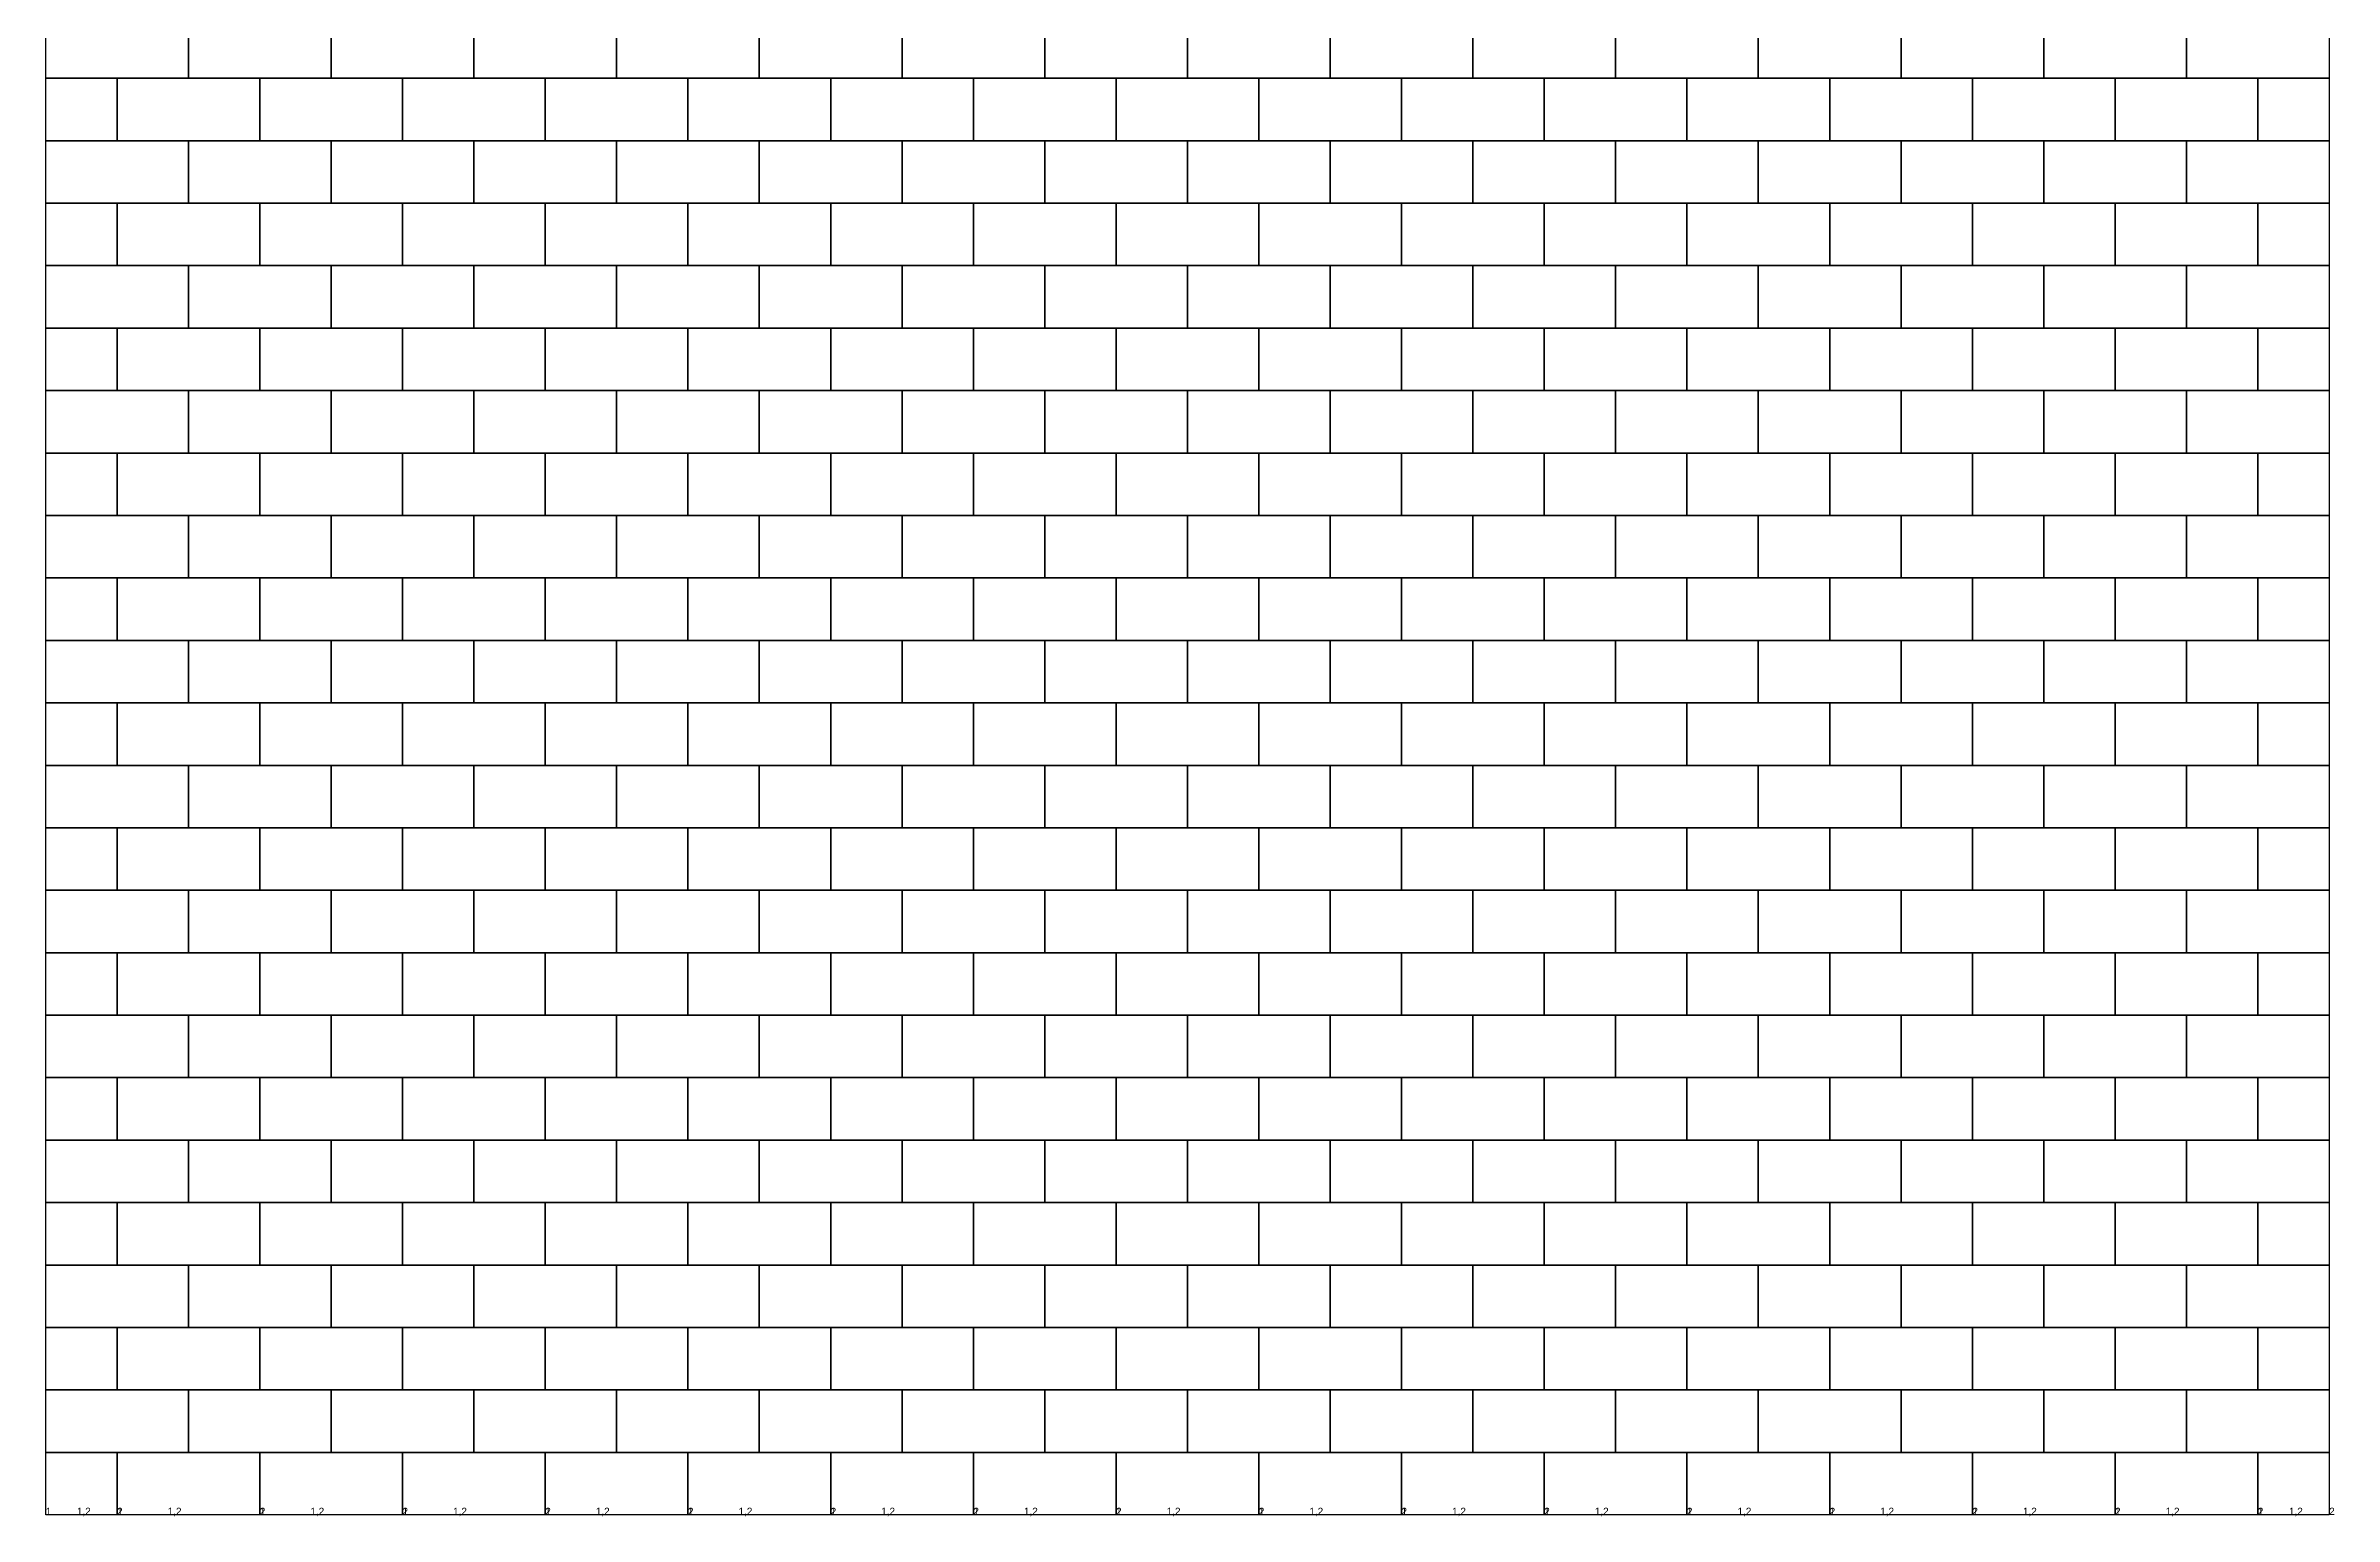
# Model space of a CAD drawing. Header units: inches. Extents: x 11.4 to 75.5, y 10.5 to 94.5.
# Drawn here: x 11.4 to 75.5, y 10.5 to 51.7 of the extents above; entities that cross this region are included whole.
import ezdxf

# ---------------------------------------------------------------- set-up
doc = ezdxf.new("R2010")
doc.units = ezdxf.units.IN
doc.header["$MEASUREMENT"] = 0
doc.styles.get("Standard").update_dxf_attribs({"font": 'arial.ttf'})

# ---------------------------------------------------------------- blocks, each defined once
blk = doc.blocks.new('block2')
blk.add_lwpolyline([(13.365, 12.252), (17.365, 12.252), (17.365, 10.502), (13.365, 10.502)], close=True)
for tag, p in [('PR', (13.365, 10.502)), ('CONTACT1', (14.782, 10.502)), ('LC', (17.365, 10.502))]:
    blk.add_attdef(tag, p, '', height=0.2)
blk = doc.blocks.new('block4')
blk.add_lwpolyline([(7.365, 12.252), (9.365, 12.252), (9.365, 10.502), (7.365, 10.502)], close=True)
for tag, p in [('1', (7.365, 10.502)), ('1,2', (8.238, 10.502)), ('2', (9.365, 10.502))]:
    blk.add_attdef(tag, p, '', height=0.2)

msp = doc.modelspace()

# ---------------------------------------------------------------- linework, layer by layer
for points in [[(11.365, 52.502), (15.365, 52.502), (15.365, 50.752), (11.365, 50.752)], [(15.365, 52.502), (19.365, 52.502), (19.365, 50.752), (15.365, 50.752)], [(19.365, 52.502), (23.365, 52.502), (23.365, 50.752), (19.365, 50.752)], [(23.365, 52.502), (27.365, 52.502), (27.365, 50.752), (23.365, 50.752)], [(27.365, 52.502), (31.365, 52.502), (31.365, 50.752), (27.365, 50.752)], [(31.365, 52.502), (35.365, 52.502), (35.365, 50.752), (31.365, 50.752)], [(35.365, 52.502), (39.365, 52.502), (39.365, 50.752), (35.365, 50.752)], [(39.365, 52.502), (43.365, 52.502), (43.365, 50.752), (39.365, 50.752)], [(43.365, 52.502), (47.365, 52.502), (47.365, 50.752), (43.365, 50.752)], [(47.365, 52.502), (51.365, 52.502), (51.365, 50.752), (47.365, 50.752)], [(51.365, 52.502), (55.365, 52.502), (55.365, 50.752), (51.365, 50.752)], [(55.365, 52.502), (59.365, 52.502), (59.365, 50.752), (55.365, 50.752)], [(59.365, 52.502), (63.365, 52.502), (63.365, 50.752), (59.365, 50.752)], [(63.365, 52.502), (67.365, 52.502), (67.365, 50.752), (63.365, 50.752)], [(67.365, 52.502), (71.365, 52.502), (71.365, 50.752), (67.365, 50.752)], [(71.365, 52.502), (75.365, 52.502), (75.365, 50.752), (71.365, 50.752)], [(11.365, 50.752), (13.365, 50.752), (13.365, 49.002), (11.365, 49.002)], [(13.365, 50.752), (17.365, 50.752), (17.365, 49.002), (13.365, 49.002)], [(17.365, 50.752), (21.365, 50.752), (21.365, 49.002), (17.365, 49.002)], [(21.365, 50.752), (25.365, 50.752), (25.365, 49.002), (21.365, 49.002)], [(25.365, 50.752), (29.365, 50.752), (29.365, 49.002), (25.365, 49.002)], [(29.365, 50.752), (33.365, 50.752), (33.365, 49.002), (29.365, 49.002)], [(33.365, 50.752), (37.365, 50.752), (37.365, 49.002), (33.365, 49.002)], [(37.365, 50.752), (41.365, 50.752), (41.365, 49.002), (37.365, 49.002)], [(41.365, 50.752), (45.365, 50.752), (45.365, 49.002), (41.365, 49.002)], [(45.365, 50.752), (49.365, 50.752), (49.365, 49.002), (45.365, 49.002)], [(49.365, 50.752), (53.365, 50.752), (53.365, 49.002), (49.365, 49.002)], [(53.365, 50.752), (57.365, 50.752), (57.365, 49.002), (53.365, 49.002)], [(57.365, 50.752), (61.365, 50.752), (61.365, 49.002), (57.365, 49.002)], [(61.365, 50.752), (65.365, 50.752), (65.365, 49.002), (61.365, 49.002)], [(65.365, 50.752), (69.365, 50.752), (69.365, 49.002), (65.365, 49.002)], [(69.365, 50.752), (73.365, 50.752), (73.365, 49.002), (69.365, 49.002)], [(73.365, 50.752), (75.365, 50.752), (75.365, 49.002), (73.365, 49.002)], [(11.365, 49.002), (15.365, 49.002), (15.365, 47.252), (11.365, 47.252)], [(15.365, 49.002), (19.365, 49.002), (19.365, 47.252), (15.365, 47.252)], [(19.365, 49.002), (23.365, 49.002), (23.365, 47.252), (19.365, 47.252)], [(23.365, 49.002), (27.365, 49.002), (27.365, 47.252), (23.365, 47.252)], [(27.365, 49.002), (31.365, 49.002), (31.365, 47.252), (27.365, 47.252)], [(31.365, 49.002), (35.365, 49.002), (35.365, 47.252), (31.365, 47.252)], [(35.365, 49.002), (39.365, 49.002), (39.365, 47.252), (35.365, 47.252)], [(39.365, 49.002), (43.365, 49.002), (43.365, 47.252), (39.365, 47.252)], [(43.365, 49.002), (47.365, 49.002), (47.365, 47.252), (43.365, 47.252)], [(47.365, 49.002), (51.365, 49.002), (51.365, 47.252), (47.365, 47.252)], [(51.365, 49.002), (55.365, 49.002), (55.365, 47.252), (51.365, 47.252)], [(55.365, 49.002), (59.365, 49.002), (59.365, 47.252), (55.365, 47.252)], [(59.365, 49.002), (63.365, 49.002), (63.365, 47.252), (59.365, 47.252)], [(63.365, 49.002), (67.365, 49.002), (67.365, 47.252), (63.365, 47.252)], [(67.365, 49.002), (71.365, 49.002), (71.365, 47.252), (67.365, 47.252)], [(71.365, 49.002), (75.365, 49.002), (75.365, 47.252), (71.365, 47.252)], [(11.365, 47.252), (13.365, 47.252), (13.365, 45.502), (11.365, 45.502)], [(13.365, 47.252), (17.365, 47.252), (17.365, 45.502), (13.365, 45.502)], [(17.365, 47.252), (21.365, 47.252), (21.365, 45.502), (17.365, 45.502)], [(21.365, 47.252), (25.365, 47.252), (25.365, 45.502), (21.365, 45.502)], [(25.365, 47.252), (29.365, 47.252), (29.365, 45.502), (25.365, 45.502)], [(29.365, 47.252), (33.365, 47.252), (33.365, 45.502), (29.365, 45.502)], [(33.365, 47.252), (37.365, 47.252), (37.365, 45.502), (33.365, 45.502)], [(37.365, 47.252), (41.365, 47.252), (41.365, 45.502), (37.365, 45.502)], [(41.365, 47.252), (45.365, 47.252), (45.365, 45.502), (41.365, 45.502)], [(45.365, 47.252), (49.365, 47.252), (49.365, 45.502), (45.365, 45.502)], [(49.365, 47.252), (53.365, 47.252), (53.365, 45.502), (49.365, 45.502)], [(53.365, 47.252), (57.365, 47.252), (57.365, 45.502), (53.365, 45.502)], [(57.365, 47.252), (61.365, 47.252), (61.365, 45.502), (57.365, 45.502)], [(61.365, 47.252), (65.365, 47.252), (65.365, 45.502), (61.365, 45.502)], [(65.365, 47.252), (69.365, 47.252), (69.365, 45.502), (65.365, 45.502)], [(69.365, 47.252), (73.365, 47.252), (73.365, 45.502), (69.365, 45.502)], [(73.365, 47.252), (75.365, 47.252), (75.365, 45.502), (73.365, 45.502)], [(11.365, 45.502), (15.365, 45.502), (15.365, 43.752), (11.365, 43.752)], [(15.365, 45.502), (19.365, 45.502), (19.365, 43.752), (15.365, 43.752)], [(19.365, 45.502), (23.365, 45.502), (23.365, 43.752), (19.365, 43.752)], [(23.365, 45.502), (27.365, 45.502), (27.365, 43.752), (23.365, 43.752)], [(27.365, 45.502), (31.365, 45.502), (31.365, 43.752), (27.365, 43.752)], [(31.365, 45.502), (35.365, 45.502), (35.365, 43.752), (31.365, 43.752)], [(35.365, 45.502), (39.365, 45.502), (39.365, 43.752), (35.365, 43.752)], [(39.365, 45.502), (43.365, 45.502), (43.365, 43.752), (39.365, 43.752)], [(43.365, 45.502), (47.365, 45.502), (47.365, 43.752), (43.365, 43.752)], [(47.365, 45.502), (51.365, 45.502), (51.365, 43.752), (47.365, 43.752)], [(51.365, 45.502), (55.365, 45.502), (55.365, 43.752), (51.365, 43.752)], [(55.365, 45.502), (59.365, 45.502), (59.365, 43.752), (55.365, 43.752)], [(59.365, 45.502), (63.365, 45.502), (63.365, 43.752), (59.365, 43.752)], [(63.365, 45.502), (67.365, 45.502), (67.365, 43.752), (63.365, 43.752)], [(67.365, 45.502), (71.365, 45.502), (71.365, 43.752), (67.365, 43.752)], [(71.365, 45.502), (75.365, 45.502), (75.365, 43.752), (71.365, 43.752)], [(11.365, 43.752), (13.365, 43.752), (13.365, 42.002), (11.365, 42.002)], [(13.365, 43.752), (17.365, 43.752), (17.365, 42.002), (13.365, 42.002)], [(17.365, 43.752), (21.365, 43.752), (21.365, 42.002), (17.365, 42.002)], [(21.365, 43.752), (25.365, 43.752), (25.365, 42.002), (21.365, 42.002)], [(25.365, 43.752), (29.365, 43.752), (29.365, 42.002), (25.365, 42.002)], [(29.365, 43.752), (33.365, 43.752), (33.365, 42.002), (29.365, 42.002)], [(33.365, 43.752), (37.365, 43.752), (37.365, 42.002), (33.365, 42.002)], [(37.365, 43.752), (41.365, 43.752), (41.365, 42.002), (37.365, 42.002)], [(41.365, 43.752), (45.365, 43.752), (45.365, 42.002), (41.365, 42.002)], [(45.365, 43.752), (49.365, 43.752), (49.365, 42.002), (45.365, 42.002)], [(49.365, 43.752), (53.365, 43.752), (53.365, 42.002), (49.365, 42.002)], [(53.365, 43.752), (57.365, 43.752), (57.365, 42.002), (53.365, 42.002)], [(57.365, 43.752), (61.365, 43.752), (61.365, 42.002), (57.365, 42.002)], [(61.365, 43.752), (65.365, 43.752), (65.365, 42.002), (61.365, 42.002)], [(65.365, 43.752), (69.365, 43.752), (69.365, 42.002), (65.365, 42.002)], [(69.365, 43.752), (73.365, 43.752), (73.365, 42.002), (69.365, 42.002)], [(73.365, 43.752), (75.365, 43.752), (75.365, 42.002), (73.365, 42.002)], [(11.365, 42.002), (15.365, 42.002), (15.365, 40.252), (11.365, 40.252)], [(15.365, 42.002), (19.365, 42.002), (19.365, 40.252), (15.365, 40.252)], [(19.365, 42.002), (23.365, 42.002), (23.365, 40.252), (19.365, 40.252)], [(23.365, 42.002), (27.365, 42.002), (27.365, 40.252), (23.365, 40.252)], [(27.365, 42.002), (31.365, 42.002), (31.365, 40.252), (27.365, 40.252)], [(31.365, 42.002), (35.365, 42.002), (35.365, 40.252), (31.365, 40.252)], [(35.365, 42.002), (39.365, 42.002), (39.365, 40.252), (35.365, 40.252)], [(39.365, 42.002), (43.365, 42.002), (43.365, 40.252), (39.365, 40.252)], [(43.365, 42.002), (47.365, 42.002), (47.365, 40.252), (43.365, 40.252)], [(47.365, 42.002), (51.365, 42.002), (51.365, 40.252), (47.365, 40.252)], [(51.365, 42.002), (55.365, 42.002), (55.365, 40.252), (51.365, 40.252)], [(55.365, 42.002), (59.365, 42.002), (59.365, 40.252), (55.365, 40.252)], [(59.365, 42.002), (63.365, 42.002), (63.365, 40.252), (59.365, 40.252)], [(63.365, 42.002), (67.365, 42.002), (67.365, 40.252), (63.365, 40.252)], [(67.365, 42.002), (71.365, 42.002), (71.365, 40.252), (67.365, 40.252)], [(71.365, 42.002), (75.365, 42.002), (75.365, 40.252), (71.365, 40.252)], [(11.365, 40.252), (13.365, 40.252), (13.365, 38.502), (11.365, 38.502)], [(13.365, 40.252), (17.365, 40.252), (17.365, 38.502), (13.365, 38.502)], [(17.365, 40.252), (21.365, 40.252), (21.365, 38.502), (17.365, 38.502)], [(21.365, 40.252), (25.365, 40.252), (25.365, 38.502), (21.365, 38.502)], [(25.365, 40.252), (29.365, 40.252), (29.365, 38.502), (25.365, 38.502)], [(29.365, 40.252), (33.365, 40.252), (33.365, 38.502), (29.365, 38.502)], [(33.365, 40.252), (37.365, 40.252), (37.365, 38.502), (33.365, 38.502)], [(37.365, 40.252), (41.365, 40.252), (41.365, 38.502), (37.365, 38.502)], [(41.365, 40.252), (45.365, 40.252), (45.365, 38.502), (41.365, 38.502)], [(45.365, 40.252), (49.365, 40.252), (49.365, 38.502), (45.365, 38.502)], [(49.365, 40.252), (53.365, 40.252), (53.365, 38.502), (49.365, 38.502)], [(53.365, 40.252), (57.365, 40.252), (57.365, 38.502), (53.365, 38.502)], [(57.365, 40.252), (61.365, 40.252), (61.365, 38.502), (57.365, 38.502)], [(61.365, 40.252), (65.365, 40.252), (65.365, 38.502), (61.365, 38.502)], [(65.365, 40.252), (69.365, 40.252), (69.365, 38.502), (65.365, 38.502)], [(69.365, 40.252), (73.365, 40.252), (73.365, 38.502), (69.365, 38.502)], [(73.365, 40.252), (75.365, 40.252), (75.365, 38.502), (73.365, 38.502)], [(11.365, 38.502), (15.365, 38.502), (15.365, 36.752), (11.365, 36.752)], [(15.365, 38.502), (19.365, 38.502), (19.365, 36.752), (15.365, 36.752)], [(19.365, 38.502), (23.365, 38.502), (23.365, 36.752), (19.365, 36.752)], [(23.365, 38.502), (27.365, 38.502), (27.365, 36.752), (23.365, 36.752)], [(27.365, 38.502), (31.365, 38.502), (31.365, 36.752), (27.365, 36.752)], [(31.365, 38.502), (35.365, 38.502), (35.365, 36.752), (31.365, 36.752)], [(35.365, 38.502), (39.365, 38.502), (39.365, 36.752), (35.365, 36.752)], [(39.365, 38.502), (43.365, 38.502), (43.365, 36.752), (39.365, 36.752)], [(43.365, 38.502), (47.365, 38.502), (47.365, 36.752), (43.365, 36.752)], [(47.365, 38.502), (51.365, 38.502), (51.365, 36.752), (47.365, 36.752)], [(51.365, 38.502), (55.365, 38.502), (55.365, 36.752), (51.365, 36.752)], [(55.365, 38.502), (59.365, 38.502), (59.365, 36.752), (55.365, 36.752)], [(59.365, 38.502), (63.365, 38.502), (63.365, 36.752), (59.365, 36.752)], [(63.365, 38.502), (67.365, 38.502), (67.365, 36.752), (63.365, 36.752)], [(67.365, 38.502), (71.365, 38.502), (71.365, 36.752), (67.365, 36.752)], [(71.365, 38.502), (75.365, 38.502), (75.365, 36.752), (71.365, 36.752)], [(11.365, 36.752), (13.365, 36.752), (13.365, 35.002), (11.365, 35.002)], [(13.365, 36.752), (17.365, 36.752), (17.365, 35.002), (13.365, 35.002)], [(17.365, 36.752), (21.365, 36.752), (21.365, 35.002), (17.365, 35.002)], [(21.365, 36.752), (25.365, 36.752), (25.365, 35.002), (21.365, 35.002)], [(25.365, 36.752), (29.365, 36.752), (29.365, 35.002), (25.365, 35.002)], [(29.365, 36.752), (33.365, 36.752), (33.365, 35.002), (29.365, 35.002)], [(33.365, 36.752), (37.365, 36.752), (37.365, 35.002), (33.365, 35.002)], [(37.365, 36.752), (41.365, 36.752), (41.365, 35.002), (37.365, 35.002)], [(41.365, 36.752), (45.365, 36.752), (45.365, 35.002), (41.365, 35.002)], [(45.365, 36.752), (49.365, 36.752), (49.365, 35.002), (45.365, 35.002)], [(49.365, 36.752), (53.365, 36.752), (53.365, 35.002), (49.365, 35.002)], [(53.365, 36.752), (57.365, 36.752), (57.365, 35.002), (53.365, 35.002)], [(57.365, 36.752), (61.365, 36.752), (61.365, 35.002), (57.365, 35.002)], [(61.365, 36.752), (65.365, 36.752), (65.365, 35.002), (61.365, 35.002)], [(65.365, 36.752), (69.365, 36.752), (69.365, 35.002), (65.365, 35.002)], [(69.365, 36.752), (73.365, 36.752), (73.365, 35.002), (69.365, 35.002)], [(73.365, 36.752), (75.365, 36.752), (75.365, 35.002), (73.365, 35.002)], [(11.365, 35.002), (15.365, 35.002), (15.365, 33.252), (11.365, 33.252)], [(15.365, 35.002), (19.365, 35.002), (19.365, 33.252), (15.365, 33.252)], [(19.365, 35.002), (23.365, 35.002), (23.365, 33.252), (19.365, 33.252)], [(23.365, 35.002), (27.365, 35.002), (27.365, 33.252), (23.365, 33.252)], [(27.365, 35.002), (31.365, 35.002), (31.365, 33.252), (27.365, 33.252)], [(31.365, 35.002), (35.365, 35.002), (35.365, 33.252), (31.365, 33.252)], [(35.365, 35.002), (39.365, 35.002), (39.365, 33.252), (35.365, 33.252)], [(39.365, 35.002), (43.365, 35.002), (43.365, 33.252), (39.365, 33.252)], [(43.365, 35.002), (47.365, 35.002), (47.365, 33.252), (43.365, 33.252)], [(47.365, 35.002), (51.365, 35.002), (51.365, 33.252), (47.365, 33.252)], [(51.365, 35.002), (55.365, 35.002), (55.365, 33.252), (51.365, 33.252)], [(55.365, 35.002), (59.365, 35.002), (59.365, 33.252), (55.365, 33.252)], [(59.365, 35.002), (63.365, 35.002), (63.365, 33.252), (59.365, 33.252)], [(63.365, 35.002), (67.365, 35.002), (67.365, 33.252), (63.365, 33.252)], [(67.365, 35.002), (71.365, 35.002), (71.365, 33.252), (67.365, 33.252)], [(71.365, 35.002), (75.365, 35.002), (75.365, 33.252), (71.365, 33.252)], [(11.365, 33.252), (13.365, 33.252), (13.365, 31.502), (11.365, 31.502)], [(13.365, 33.252), (17.365, 33.252), (17.365, 31.502), (13.365, 31.502)], [(17.365, 33.252), (21.365, 33.252), (21.365, 31.502), (17.365, 31.502)], [(21.365, 33.252), (25.365, 33.252), (25.365, 31.502), (21.365, 31.502)], [(25.365, 33.252), (29.365, 33.252), (29.365, 31.502), (25.365, 31.502)], [(29.365, 33.252), (33.365, 33.252), (33.365, 31.502), (29.365, 31.502)], [(33.365, 33.252), (37.365, 33.252), (37.365, 31.502), (33.365, 31.502)], [(37.365, 33.252), (41.365, 33.252), (41.365, 31.502), (37.365, 31.502)], [(41.365, 33.252), (45.365, 33.252), (45.365, 31.502), (41.365, 31.502)], [(45.365, 33.252), (49.365, 33.252), (49.365, 31.502), (45.365, 31.502)], [(49.365, 33.252), (53.365, 33.252), (53.365, 31.502), (49.365, 31.502)], [(53.365, 33.252), (57.365, 33.252), (57.365, 31.502), (53.365, 31.502)], [(57.365, 33.252), (61.365, 33.252), (61.365, 31.502), (57.365, 31.502)], [(61.365, 33.252), (65.365, 33.252), (65.365, 31.502), (61.365, 31.502)], [(65.365, 33.252), (69.365, 33.252), (69.365, 31.502), (65.365, 31.502)], [(69.365, 33.252), (73.365, 33.252), (73.365, 31.502), (69.365, 31.502)], [(73.365, 33.252), (75.365, 33.252), (75.365, 31.502), (73.365, 31.502)], [(11.365, 31.502), (15.365, 31.502), (15.365, 29.752), (11.365, 29.752)], [(15.365, 31.502), (19.365, 31.502), (19.365, 29.752), (15.365, 29.752)], [(19.365, 31.502), (23.365, 31.502), (23.365, 29.752), (19.365, 29.752)], [(23.365, 31.502), (27.365, 31.502), (27.365, 29.752), (23.365, 29.752)], [(27.365, 31.502), (31.365, 31.502), (31.365, 29.752), (27.365, 29.752)], [(31.365, 31.502), (35.365, 31.502), (35.365, 29.752), (31.365, 29.752)], [(35.365, 31.502), (39.365, 31.502), (39.365, 29.752), (35.365, 29.752)], [(39.365, 31.502), (43.365, 31.502), (43.365, 29.752), (39.365, 29.752)], [(43.365, 31.502), (47.365, 31.502), (47.365, 29.752), (43.365, 29.752)], [(47.365, 31.502), (51.365, 31.502), (51.365, 29.752), (47.365, 29.752)], [(51.365, 31.502), (55.365, 31.502), (55.365, 29.752), (51.365, 29.752)], [(55.365, 31.502), (59.365, 31.502), (59.365, 29.752), (55.365, 29.752)], [(59.365, 31.502), (63.365, 31.502), (63.365, 29.752), (59.365, 29.752)], [(63.365, 31.502), (67.365, 31.502), (67.365, 29.752), (63.365, 29.752)], [(67.365, 31.502), (71.365, 31.502), (71.365, 29.752), (67.365, 29.752)], [(71.365, 31.502), (75.365, 31.502), (75.365, 29.752), (71.365, 29.752)], [(11.365, 29.752), (13.365, 29.752), (13.365, 28.002), (11.365, 28.002)], [(13.365, 29.752), (17.365, 29.752), (17.365, 28.002), (13.365, 28.002)], [(17.365, 29.752), (21.365, 29.752), (21.365, 28.002), (17.365, 28.002)], [(21.365, 29.752), (25.365, 29.752), (25.365, 28.002), (21.365, 28.002)], [(25.365, 29.752), (29.365, 29.752), (29.365, 28.002), (25.365, 28.002)], [(29.365, 29.752), (33.365, 29.752), (33.365, 28.002), (29.365, 28.002)], [(33.365, 29.752), (37.365, 29.752), (37.365, 28.002), (33.365, 28.002)], [(37.365, 29.752), (41.365, 29.752), (41.365, 28.002), (37.365, 28.002)], [(41.365, 29.752), (45.365, 29.752), (45.365, 28.002), (41.365, 28.002)], [(45.365, 29.752), (49.365, 29.752), (49.365, 28.002), (45.365, 28.002)], [(49.365, 29.752), (53.365, 29.752), (53.365, 28.002), (49.365, 28.002)], [(53.365, 29.752), (57.365, 29.752), (57.365, 28.002), (53.365, 28.002)], [(57.365, 29.752), (61.365, 29.752), (61.365, 28.002), (57.365, 28.002)], [(61.365, 29.752), (65.365, 29.752), (65.365, 28.002), (61.365, 28.002)], [(65.365, 29.752), (69.365, 29.752), (69.365, 28.002), (65.365, 28.002)], [(69.365, 29.752), (73.365, 29.752), (73.365, 28.002), (69.365, 28.002)], [(73.365, 29.752), (75.365, 29.752), (75.365, 28.002), (73.365, 28.002)], [(11.365, 28.002), (15.365, 28.002), (15.365, 26.252), (11.365, 26.252)], [(15.365, 28.002), (19.365, 28.002), (19.365, 26.252), (15.365, 26.252)], [(19.365, 28.002), (23.365, 28.002), (23.365, 26.252), (19.365, 26.252)], [(23.365, 28.002), (27.365, 28.002), (27.365, 26.252), (23.365, 26.252)], [(27.365, 28.002), (31.365, 28.002), (31.365, 26.252), (27.365, 26.252)], [(31.365, 28.002), (35.365, 28.002), (35.365, 26.252), (31.365, 26.252)], [(35.365, 28.002), (39.365, 28.002), (39.365, 26.252), (35.365, 26.252)], [(39.365, 28.002), (43.365, 28.002), (43.365, 26.252), (39.365, 26.252)], [(43.365, 28.002), (47.365, 28.002), (47.365, 26.252), (43.365, 26.252)], [(47.365, 28.002), (51.365, 28.002), (51.365, 26.252), (47.365, 26.252)], [(51.365, 28.002), (55.365, 28.002), (55.365, 26.252), (51.365, 26.252)], [(55.365, 28.002), (59.365, 28.002), (59.365, 26.252), (55.365, 26.252)], [(59.365, 28.002), (63.365, 28.002), (63.365, 26.252), (59.365, 26.252)], [(63.365, 28.002), (67.365, 28.002), (67.365, 26.252), (63.365, 26.252)], [(67.365, 28.002), (71.365, 28.002), (71.365, 26.252), (67.365, 26.252)], [(71.365, 28.002), (75.365, 28.002), (75.365, 26.252), (71.365, 26.252)], [(11.365, 26.252), (13.365, 26.252), (13.365, 24.502), (11.365, 24.502)], [(13.365, 26.252), (17.365, 26.252), (17.365, 24.502), (13.365, 24.502)], [(17.365, 26.252), (21.365, 26.252), (21.365, 24.502), (17.365, 24.502)], [(21.365, 26.252), (25.365, 26.252), (25.365, 24.502), (21.365, 24.502)], [(25.365, 26.252), (29.365, 26.252), (29.365, 24.502), (25.365, 24.502)], [(29.365, 26.252), (33.365, 26.252), (33.365, 24.502), (29.365, 24.502)], [(33.365, 26.252), (37.365, 26.252), (37.365, 24.502), (33.365, 24.502)], [(37.365, 26.252), (41.365, 26.252), (41.365, 24.502), (37.365, 24.502)], [(41.365, 26.252), (45.365, 26.252), (45.365, 24.502), (41.365, 24.502)], [(45.365, 26.252), (49.365, 26.252), (49.365, 24.502), (45.365, 24.502)], [(49.365, 26.252), (53.365, 26.252), (53.365, 24.502), (49.365, 24.502)], [(53.365, 26.252), (57.365, 26.252), (57.365, 24.502), (53.365, 24.502)], [(57.365, 26.252), (61.365, 26.252), (61.365, 24.502), (57.365, 24.502)], [(61.365, 26.252), (65.365, 26.252), (65.365, 24.502), (61.365, 24.502)], [(65.365, 26.252), (69.365, 26.252), (69.365, 24.502), (65.365, 24.502)], [(69.365, 26.252), (73.365, 26.252), (73.365, 24.502), (69.365, 24.502)], [(73.365, 26.252), (75.365, 26.252), (75.365, 24.502), (73.365, 24.502)], [(11.365, 24.502), (15.365, 24.502), (15.365, 22.752), (11.365, 22.752)], [(15.365, 24.502), (19.365, 24.502), (19.365, 22.752), (15.365, 22.752)], [(19.365, 24.502), (23.365, 24.502), (23.365, 22.752), (19.365, 22.752)], [(23.365, 24.502), (27.365, 24.502), (27.365, 22.752), (23.365, 22.752)], [(27.365, 24.502), (31.365, 24.502), (31.365, 22.752), (27.365, 22.752)], [(31.365, 24.502), (35.365, 24.502), (35.365, 22.752), (31.365, 22.752)], [(35.365, 24.502), (39.365, 24.502), (39.365, 22.752), (35.365, 22.752)], [(39.365, 24.502), (43.365, 24.502), (43.365, 22.752), (39.365, 22.752)], [(43.365, 24.502), (47.365, 24.502), (47.365, 22.752), (43.365, 22.752)], [(47.365, 24.502), (51.365, 24.502), (51.365, 22.752), (47.365, 22.752)], [(51.365, 24.502), (55.365, 24.502), (55.365, 22.752), (51.365, 22.752)], [(55.365, 24.502), (59.365, 24.502), (59.365, 22.752), (55.365, 22.752)], [(59.365, 24.502), (63.365, 24.502), (63.365, 22.752), (59.365, 22.752)], [(63.365, 24.502), (67.365, 24.502), (67.365, 22.752), (63.365, 22.752)], [(67.365, 24.502), (71.365, 24.502), (71.365, 22.752), (67.365, 22.752)], [(71.365, 24.502), (75.365, 24.502), (75.365, 22.752), (71.365, 22.752)], [(11.365, 22.752), (13.365, 22.752), (13.365, 21.002), (11.365, 21.002)], [(13.365, 22.752), (17.365, 22.752), (17.365, 21.002), (13.365, 21.002)], [(17.365, 22.752), (21.365, 22.752), (21.365, 21.002), (17.365, 21.002)], [(21.365, 22.752), (25.365, 22.752), (25.365, 21.002), (21.365, 21.002)], [(25.365, 22.752), (29.365, 22.752), (29.365, 21.002), (25.365, 21.002)], [(29.365, 22.752), (33.365, 22.752), (33.365, 21.002), (29.365, 21.002)], [(33.365, 22.752), (37.365, 22.752), (37.365, 21.002), (33.365, 21.002)], [(37.365, 22.752), (41.365, 22.752), (41.365, 21.002), (37.365, 21.002)], [(41.365, 22.752), (45.365, 22.752), (45.365, 21.002), (41.365, 21.002)], [(45.365, 22.752), (49.365, 22.752), (49.365, 21.002), (45.365, 21.002)], [(49.365, 22.752), (53.365, 22.752), (53.365, 21.002), (49.365, 21.002)], [(53.365, 22.752), (57.365, 22.752), (57.365, 21.002), (53.365, 21.002)], [(57.365, 22.752), (61.365, 22.752), (61.365, 21.002), (57.365, 21.002)], [(61.365, 22.752), (65.365, 22.752), (65.365, 21.002), (61.365, 21.002)], [(65.365, 22.752), (69.365, 22.752), (69.365, 21.002), (65.365, 21.002)], [(69.365, 22.752), (73.365, 22.752), (73.365, 21.002), (69.365, 21.002)], [(73.365, 22.752), (75.365, 22.752), (75.365, 21.002), (73.365, 21.002)], [(11.365, 21.002), (15.365, 21.002), (15.365, 19.252), (11.365, 19.252)], [(15.365, 21.002), (19.365, 21.002), (19.365, 19.252), (15.365, 19.252)], [(19.365, 21.002), (23.365, 21.002), (23.365, 19.252), (19.365, 19.252)], [(23.365, 21.002), (27.365, 21.002), (27.365, 19.252), (23.365, 19.252)], [(27.365, 21.002), (31.365, 21.002), (31.365, 19.252), (27.365, 19.252)], [(31.365, 21.002), (35.365, 21.002), (35.365, 19.252), (31.365, 19.252)], [(35.365, 21.002), (39.365, 21.002), (39.365, 19.252), (35.365, 19.252)], [(39.365, 21.002), (43.365, 21.002), (43.365, 19.252), (39.365, 19.252)], [(43.365, 21.002), (47.365, 21.002), (47.365, 19.252), (43.365, 19.252)], [(47.365, 21.002), (51.365, 21.002), (51.365, 19.252), (47.365, 19.252)], [(51.365, 21.002), (55.365, 21.002), (55.365, 19.252), (51.365, 19.252)], [(55.365, 21.002), (59.365, 21.002), (59.365, 19.252), (55.365, 19.252)], [(59.365, 21.002), (63.365, 21.002), (63.365, 19.252), (59.365, 19.252)], [(63.365, 21.002), (67.365, 21.002), (67.365, 19.252), (63.365, 19.252)], [(67.365, 21.002), (71.365, 21.002), (71.365, 19.252), (67.365, 19.252)], [(71.365, 21.002), (75.365, 21.002), (75.365, 19.252), (71.365, 19.252)], [(11.365, 19.252), (13.365, 19.252), (13.365, 17.502), (11.365, 17.502)], [(13.365, 19.252), (17.365, 19.252), (17.365, 17.502), (13.365, 17.502)], [(17.365, 19.252), (21.365, 19.252), (21.365, 17.502), (17.365, 17.502)], [(21.365, 19.252), (25.365, 19.252), (25.365, 17.502), (21.365, 17.502)], [(25.365, 19.252), (29.365, 19.252), (29.365, 17.502), (25.365, 17.502)], [(29.365, 19.252), (33.365, 19.252), (33.365, 17.502), (29.365, 17.502)], [(33.365, 19.252), (37.365, 19.252), (37.365, 17.502), (33.365, 17.502)], [(37.365, 19.252), (41.365, 19.252), (41.365, 17.502), (37.365, 17.502)], [(41.365, 19.252), (45.365, 19.252), (45.365, 17.502), (41.365, 17.502)], [(45.365, 19.252), (49.365, 19.252), (49.365, 17.502), (45.365, 17.502)], [(49.365, 19.252), (53.365, 19.252), (53.365, 17.502), (49.365, 17.502)], [(53.365, 19.252), (57.365, 19.252), (57.365, 17.502), (53.365, 17.502)], [(57.365, 19.252), (61.365, 19.252), (61.365, 17.502), (57.365, 17.502)], [(61.365, 19.252), (65.365, 19.252), (65.365, 17.502), (61.365, 17.502)], [(65.365, 19.252), (69.365, 19.252), (69.365, 17.502), (65.365, 17.502)], [(69.365, 19.252), (73.365, 19.252), (73.365, 17.502), (69.365, 17.502)], [(73.365, 19.252), (75.365, 19.252), (75.365, 17.502), (73.365, 17.502)], [(11.365, 17.502), (15.365, 17.502), (15.365, 15.752), (11.365, 15.752)], [(15.365, 17.502), (19.365, 17.502), (19.365, 15.752), (15.365, 15.752)], [(19.365, 17.502), (23.365, 17.502), (23.365, 15.752), (19.365, 15.752)], [(23.365, 17.502), (27.365, 17.502), (27.365, 15.752), (23.365, 15.752)], [(27.365, 17.502), (31.365, 17.502), (31.365, 15.752), (27.365, 15.752)], [(31.365, 17.502), (35.365, 17.502), (35.365, 15.752), (31.365, 15.752)], [(35.365, 17.502), (39.365, 17.502), (39.365, 15.752), (35.365, 15.752)], [(39.365, 17.502), (43.365, 17.502), (43.365, 15.752), (39.365, 15.752)], [(43.365, 17.502), (47.365, 17.502), (47.365, 15.752), (43.365, 15.752)], [(47.365, 17.502), (51.365, 17.502), (51.365, 15.752), (47.365, 15.752)], [(51.365, 17.502), (55.365, 17.502), (55.365, 15.752), (51.365, 15.752)], [(55.365, 17.502), (59.365, 17.502), (59.365, 15.752), (55.365, 15.752)], [(59.365, 17.502), (63.365, 17.502), (63.365, 15.752), (59.365, 15.752)], [(63.365, 17.502), (67.365, 17.502), (67.365, 15.752), (63.365, 15.752)], [(67.365, 17.502), (71.365, 17.502), (71.365, 15.752), (67.365, 15.752)], [(71.365, 17.502), (75.365, 17.502), (75.365, 15.752), (71.365, 15.752)], [(11.365, 15.752), (13.365, 15.752), (13.365, 14.002), (11.365, 14.002)], [(13.365, 15.752), (17.365, 15.752), (17.365, 14.002), (13.365, 14.002)], [(17.365, 15.752), (21.365, 15.752), (21.365, 14.002), (17.365, 14.002)], [(21.365, 15.752), (25.365, 15.752), (25.365, 14.002), (21.365, 14.002)], [(25.365, 15.752), (29.365, 15.752), (29.365, 14.002), (25.365, 14.002)], [(29.365, 15.752), (33.365, 15.752), (33.365, 14.002), (29.365, 14.002)], [(33.365, 15.752), (37.365, 15.752), (37.365, 14.002), (33.365, 14.002)], [(37.365, 15.752), (41.365, 15.752), (41.365, 14.002), (37.365, 14.002)], [(41.365, 15.752), (45.365, 15.752), (45.365, 14.002), (41.365, 14.002)], [(45.365, 15.752), (49.365, 15.752), (49.365, 14.002), (45.365, 14.002)], [(49.365, 15.752), (53.365, 15.752), (53.365, 14.002), (49.365, 14.002)], [(53.365, 15.752), (57.365, 15.752), (57.365, 14.002), (53.365, 14.002)], [(57.365, 15.752), (61.365, 15.752), (61.365, 14.002), (57.365, 14.002)], [(61.365, 15.752), (65.365, 15.752), (65.365, 14.002), (61.365, 14.002)], [(65.365, 15.752), (69.365, 15.752), (69.365, 14.002), (65.365, 14.002)], [(69.365, 15.752), (73.365, 15.752), (73.365, 14.002), (69.365, 14.002)], [(73.365, 15.752), (75.365, 15.752), (75.365, 14.002), (73.365, 14.002)], [(11.365, 14.002), (15.365, 14.002), (15.365, 12.252), (11.365, 12.252)], [(15.365, 14.002), (19.365, 14.002), (19.365, 12.252), (15.365, 12.252)], [(19.365, 14.002), (23.365, 14.002), (23.365, 12.252), (19.365, 12.252)], [(23.365, 14.002), (27.365, 14.002), (27.365, 12.252), (23.365, 12.252)], [(27.365, 14.002), (31.365, 14.002), (31.365, 12.252), (27.365, 12.252)], [(31.365, 14.002), (35.365, 14.002), (35.365, 12.252), (31.365, 12.252)], [(35.365, 14.002), (39.365, 14.002), (39.365, 12.252), (35.365, 12.252)], [(39.365, 14.002), (43.365, 14.002), (43.365, 12.252), (39.365, 12.252)], [(43.365, 14.002), (47.365, 14.002), (47.365, 12.252), (43.365, 12.252)], [(47.365, 14.002), (51.365, 14.002), (51.365, 12.252), (47.365, 12.252)], [(51.365, 14.002), (55.365, 14.002), (55.365, 12.252), (51.365, 12.252)], [(55.365, 14.002), (59.365, 14.002), (59.365, 12.252), (55.365, 12.252)], [(59.365, 14.002), (63.365, 14.002), (63.365, 12.252), (59.365, 12.252)], [(63.365, 14.002), (67.365, 14.002), (67.365, 12.252), (63.365, 12.252)], [(67.365, 14.002), (71.365, 14.002), (71.365, 12.252), (67.365, 12.252)], [(71.365, 14.002), (75.365, 14.002), (75.365, 12.252), (71.365, 12.252)]]:
    msp.add_lwpolyline(points, close=True)

# ---------------------------------------------------------------- block references
for name, p, values in [('block4', (4, 0), {'1': '1', '2': '2', '1,2': '1,2'}), ('block2', (0, 0), {'PR': '1', 'LC': '2', 'CONTACT1': '1,2'}), ('block2', (4, 0), {'PR': '1', 'LC': '2', 'CONTACT1': '1,2'}), ('block2', (8, 0), {'PR': '1', 'LC': '2', 'CONTACT1': '1,2'}), ('block2', (12, 0), {'PR': '1', 'LC': '2', 'CONTACT1': '1,2'}), ('block2', (16, 0), {'PR': '1', 'LC': '2', 'CONTACT1': '1,2'}), ('block2', (20, 0), {'PR': '1', 'LC': '2', 'CONTACT1': '1,2'}), ('block2', (24, 0), {'PR': '1', 'LC': '2', 'CONTACT1': '1,2'}), ('block2', (28, 0), {'PR': '1', 'LC': '2', 'CONTACT1': '1,2'}), ('block2', (32, 0), {'PR': '1', 'LC': '2', 'CONTACT1': '1,2'}), ('block2', (36, 0), {'PR': '1', 'LC': '2', 'CONTACT1': '1,2'}), ('block2', (40, 0), {'PR': '1', 'LC': '2', 'CONTACT1': '1,2'}), ('block2', (44, 0), {'PR': '1', 'LC': '2', 'CONTACT1': '1,2'}), ('block2', (48, 0), {'PR': '1', 'LC': '2', 'CONTACT1': '1,2'}), ('block2', (52, 0), {'PR': '1', 'LC': '2', 'CONTACT1': '1,2'}), ('block2', (56, 0), {'PR': '1', 'LC': '2', 'CONTACT1': '1,2'}), ('block4', (66, 0), {'1': '1', '2': '2', '1,2': '1,2'})]:
    msp.add_blockref(name, p).add_auto_attribs(values)

doc.saveas('drawing.dxf')
